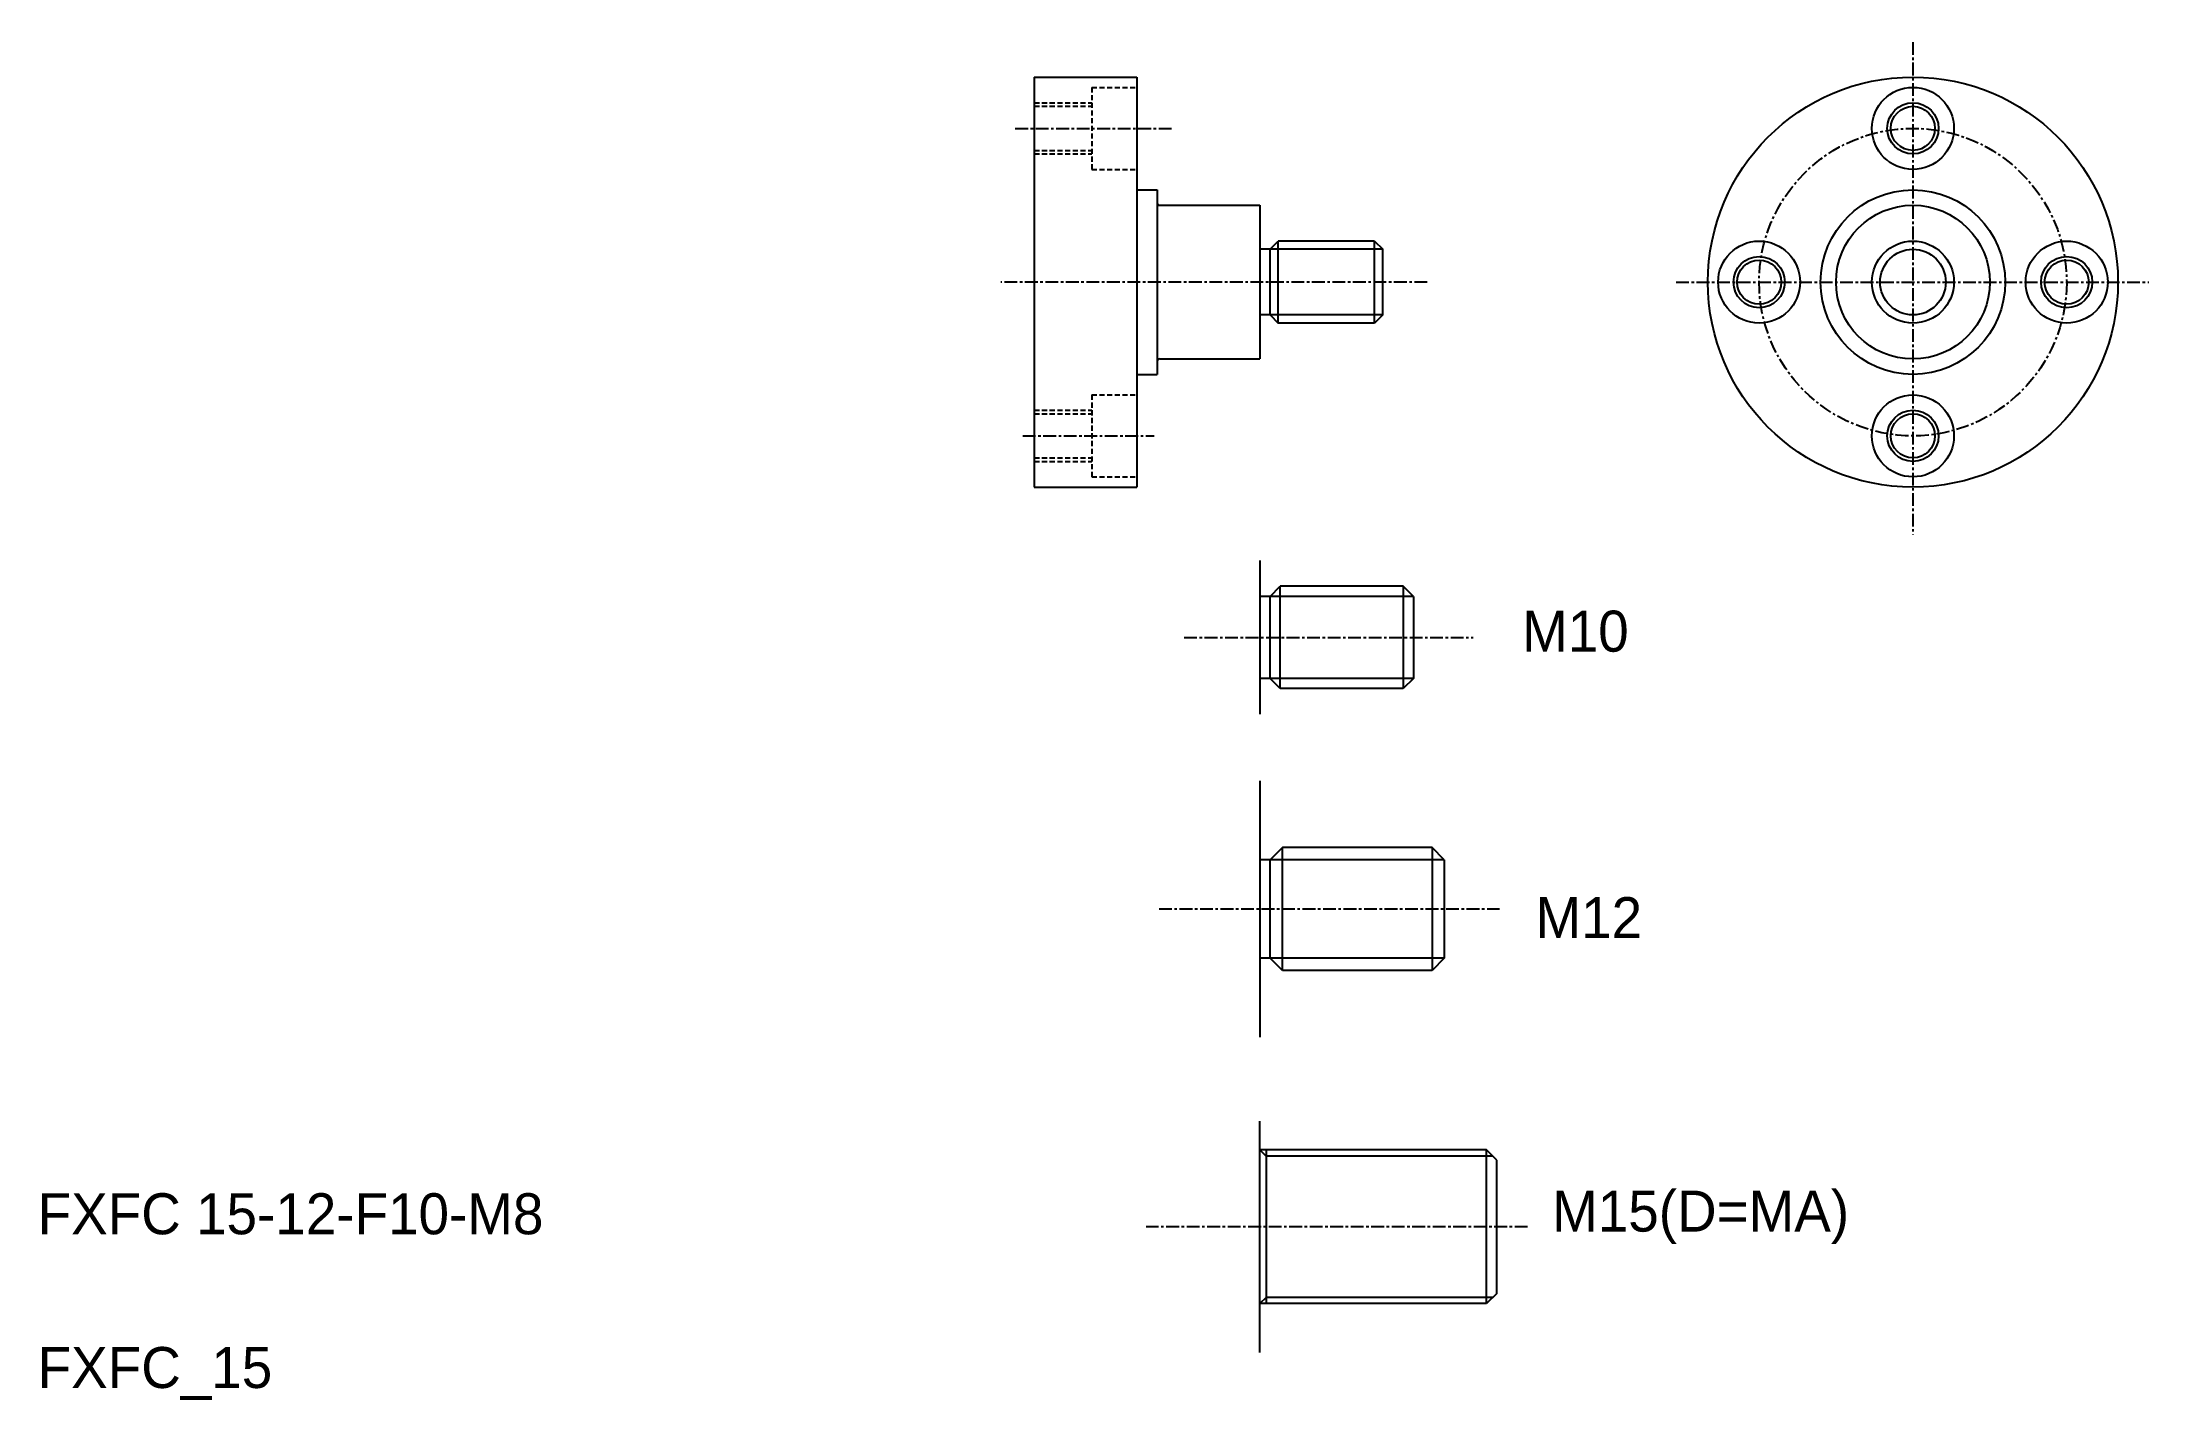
# Model space of a CAD drawing. Extents: x 10 to 216, y 9 to 141.
import ezdxf

# ---------------------------------------------------------------- set-up
doc = ezdxf.new("R2010")
doc.units = 0
doc.linetypes.add('CENTER', pattern=[2, 1.25, -0.25, 0.25, -0.25])
doc.linetypes.add('DASHED', pattern=[0.75, 0.5, -0.25])
doc.layers.get('0').update_dxf_attribs({"linetype": 'CONTINUOUS'})
doc.layers.add('CENTER', color=1, linetype='CENTER')

msp = doc.modelspace()

# ---------------------------------------------------------------- linework, layer by layer
at = {"color": 7, "linetype": 'CONTINUOUS'}
for p, q in [((107.22, 137.89), (117.22, 137.89)), ((107.22, 137.89), (107.22, 97.89)), ((117.22, 137.89), (117.22, 97.89)), ((117.22, 126.89), (119.22, 126.89)), ((117.22, 126.89), (117.22, 126.89)), ((119.22, 126.89), (119.22, 108.89)), ((119.42, 125.39), (129.22, 125.39)), ((129.22, 125.39), (129.22, 110.39)), ((130.22, 121.09), (131.02, 121.89)), ((131.02, 113.89), (131.02, 121.89)), ((140.42, 121.89), (131.02, 121.89)), ((140.42, 113.89), (140.42, 121.89)), ((140.42, 121.89), (141.22, 121.09)), ((130.22, 121.09), (129.22, 121.09)), ((130.22, 114.69), (130.22, 121.09)), ((141.22, 114.69), (141.22, 121.09)), ((117.22, 117.89), (117.22, 117.89)), ((130.22, 114.69), (129.22, 114.69)), ((130.22, 114.69), (131.02, 113.89)), ((140.42, 113.89), (131.02, 113.89)), ((141.22, 114.69), (140.42, 113.89)), ((119.42, 110.39), (129.22, 110.39)), ((117.22, 108.89), (119.22, 108.89)), ((107.22, 97.89), (117.22, 97.89)), ((129.22, 90.73), (129.22, 75.73)), ((130.22, 87.23), (129.22, 87.23)), ((130.22, 87.23), (131.22, 88.23)), ((130.22, 79.23), (130.22, 87.23)), ((131.22, 78.23), (131.22, 88.23)), ((143.22, 88.23), (131.22, 88.23)), ((143.22, 88.23), (143.22, 78.23)), ((144.22, 87.23), (143.22, 88.23)), ((144.22, 87.23), (144.22, 79.23)), ((130.22, 79.23), (129.22, 79.23)), ((131.22, 78.23), (130.22, 79.23)), ((143.22, 78.23), (131.22, 78.23)), ((144.22, 79.23), (143.22, 78.23)), ((129.22, 69.24), (129.22, 44.24)), ((131.42, 62.74), (130.22, 61.54)), ((131.42, 50.74), (131.42, 62.74)), ((146.02, 62.74), (131.42, 62.74)), ((146.02, 62.74), (146.02, 50.74)), ((147.22, 61.54), (146.02, 62.74)), ((130.22, 61.54), (129.22, 61.54)), ((130.22, 51.94), (130.22, 61.54)), ((147.22, 61.54), (147.22, 51.94)), ((130.22, 51.94), (129.22, 51.94)), ((131.42, 50.74), (130.22, 51.94)), ((147.22, 51.94), (146.02, 50.74)), ((146.02, 50.74), (131.42, 50.74)), ((129.22, 13.48), (129.22, 36.03)), ((151.34, 33.23), (129.22, 33.23)), ((129.84, 33.23), (129.84, 18.23)), ((151.34, 18.23), (151.34, 33.23)), ((152.34, 32.23), (151.34, 33.23)), ((152.34, 19.23), (152.34, 32.23)), ((152.34, 19.23), (151.34, 18.23)), ((151.34, 18.23), (129.22, 18.23))]:
    msp.add_line(p, q, dxfattribs=at)
at = {"color": 3, "linetype": 'DASHED'}
for p, q in [((112.82, 136.89), (112.82, 128.89)), ((112.82, 136.89), (117.22, 136.89)), ((107.22, 135.39), (112.82, 135.39)), ((107.22, 135.04), (112.82, 135.04)), ((107.22, 130.74), (112.82, 130.74)), ((107.22, 130.39), (112.82, 130.39)), ((112.82, 128.89), (117.22, 128.89)), ((112.82, 106.89), (117.22, 106.89)), ((112.82, 106.89), (112.82, 98.89)), ((107.22, 105.39), (112.82, 105.39)), ((107.22, 105.04), (112.82, 105.04)), ((107.22, 100.74), (112.82, 100.74)), ((107.22, 100.39), (112.82, 100.39)), ((112.82, 98.89), (117.22, 98.89))]:
    msp.add_line(p, q, dxfattribs=at)
at = {"color": 3, "linetype": 'CONTINUOUS'}
for p, q in [((141.22, 121.09), (130.22, 121.09)), ((141.22, 114.69), (130.22, 114.69)), ((144.22, 87.23), (130.22, 87.23)), ((144.22, 79.23), (130.22, 79.23)), ((147.22, 61.54), (130.22, 61.54)), ((147.22, 51.94), (130.22, 51.94)), ((129.84, 32.62), (129.22, 33.23)), ((151.95, 32.62), (129.84, 32.62)), ((129.84, 18.84), (129.22, 18.23)), ((151.95, 18.84), (129.84, 18.84))]:
    msp.add_line(p, q, dxfattribs=at)
at = {"color": 7, "linetype": 'CONTINUOUS'}
for centre, radius in [((192.93, 117.89), 20), ((192.93, 132.89), 4), ((192.93, 132.89), 2.15), ((192.93, 117.89), 9), ((192.93, 117.89), 7.5), ((177.93, 117.89), 4), ((192.93, 117.89), 4), ((207.93, 117.89), 4), ((177.93, 117.89), 2.15), ((207.93, 117.89), 2.15), ((192.93, 102.89), 4), ((192.93, 102.89), 2.15)]:
    msp.add_circle(centre, radius, dxfattribs=at)
at = {"color": 3, "linetype": 'CONTINUOUS'}
for centre, radius in [((192.93, 132.89), 2.5), ((177.93, 117.89), 2.5), ((192.93, 117.89), 3.2), ((207.93, 117.89), 2.5), ((192.93, 102.89), 2.5)]:
    msp.add_circle(centre, radius, dxfattribs=at)
at = {"color": 7, "linetype": 'CONTINUOUS'}
for centre, start, end in [((119.42, 125.59), 180, 270), ((119.42, 110.19), 90, 180)]:
    msp.add_arc(centre, 0.2, start, end, dxfattribs=at)
at = {"layer": 'CENTER', "color": 1, "linetype": 'CENTER'}
for p, q in [((192.93, 141.3), (192.93, 93.27)), ((105.36, 132.89), (120.59, 132.89)), ((145.56, 117.89), (103.96, 117.89)), ((169.83, 117.89), (215.95, 117.89)), ((106.1, 102.89), (118.92, 102.89)), ((121.84, 83.23), (150.02, 83.23)), ((119.39, 56.74), (152.59, 56.74)), ((155.34, 25.73), (118.15, 25.73))]:
    msp.add_line(p, q, dxfattribs=at)
msp.add_circle((192.93, 117.89), 15, dxfattribs=at)

# ---------------------------------------------------------------- texts
at = {"color": 7, "linetype": 'CONTINUOUS'}
for s, p in [('M10', (154.8, 81.84)), ('M12', (156.11, 53.89)), ('FXFC 15-12-F10-M8', (10, 25)), ('M15(D=MA)', (157.73, 25.26)), ('FXFC_15', (10, 10))]:
    msp.add_text(s, height=4, dxfattribs=at).set_placement(p)

doc.saveas('drawing.dxf')
